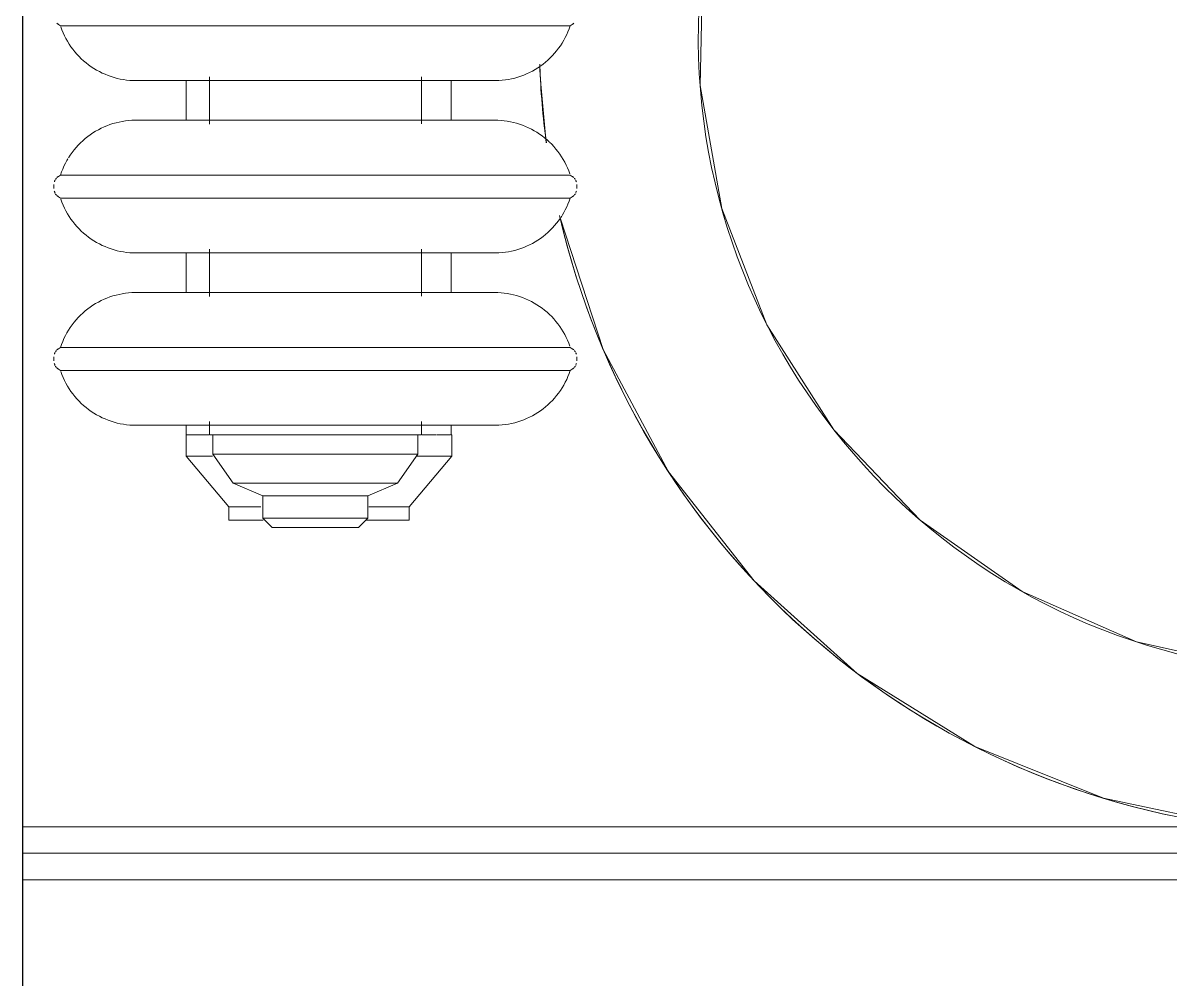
# Model space of a CAD drawing. Header units: inches. Extents: x -1159 to 2819, y -194 to 4438.
# Drawn here: x -1004.06 to -982.42, y 269.5 to 287.53 of the extents above; entities that cross this region are included whole.
import ezdxf

# ---------------------------------------------------------------- set-up
doc = ezdxf.new("R2010")
doc.units = ezdxf.units.IN
doc.header["$MEASUREMENT"] = 0
for name, color, linetype, lineweight in [('A-GENM', 13, 'Continuous', 18), ('A-WALL', 113, 'Continuous', 18), ('I-FURN', 30, 'Continuous', 9), ('I-WALL', 2, 'Continuous', 18)]:
    doc.layers.add(name, color=color, linetype=linetype, lineweight=lineweight)

# ---------------------------------------------------------------- blocks, each defined once
blk = doc.blocks.new('F-Chairs - LC-3-8287220-3RD FLOOR - POWER _ SIGNAL B')
at = {"layer": 'I-FURN', "flags": 128}
for points in [[(-12, 15), (-11.769, 12.659), (-11.087, 10.408), (-9.978, 8.333), (-8.485, 6.515), (-6.667, 5.022), (-4.592, 3.913), (-2.341, 3.231), (0, 3), (2.341, 3.231), (4.592, 3.913), (6.667, 5.022), (8.485, 6.515), (9.978, 8.333), (11.087, 10.408), (11.769, 12.659), (12, 15)], [(-14.522, 11.242), (-14.772, 12.395), (-14.819, 12.678)], [(0, 0), (-2.605, 0.228), (-5.13, 0.905), (-7.5, 2.01), (-9.642, 3.509), (-11.491, 5.358), (-12.99, 7.5), (-14.094, 9.865)]]:
    blk.add_lwpolyline(points, dxfattribs=at)
at = {"layer": 'I-FURN'}
for radius, start, end in [(12, 180, 360), (12, 180, 360), (15, 188.8251, 194.5262), (15, 188.9051, 194.5086), (15, 199.8496, 270), (15, 200.0173, 270)]:
    blk.add_arc((0, 15), radius, start, end, dxfattribs=at)
blk = doc.blocks.new('Cast_Iron_Radiator_8182 - Cast_Iron_Radiator_8182-V46-3RD FLOOR - POWER _ SIGNAL B')
at = {"layer": 'A-GENM', "lineweight": 9}
for p, q in [((-5.943, 4.848), (-5.968, 4.809)), ((-5.968, 1), (-5.968, 4.809)), ((-5.75, 4.933), (-5.787, 4.933)), ((-5.713, 4.933), (-5.75, 4.933)), ((-5.532, 4.809), (-5.557, 4.848)), ((-5.532, 1), (-5.532, 4.809)), ((-2.693, 4.848), (-2.718, 4.809)), ((-2.718, 1), (-2.718, 4.809)), ((-2.5, 4.933), (-2.537, 4.933)), ((-2.463, 4.933), (-2.5, 4.933)), ((-2.282, 4.809), (-2.307, 4.848)), ((-2.282, 1), (-2.282, 4.809)), ((0.557, 4.848), (0.532, 4.809)), ((0.532, 1), (0.532, 4.809)), ((-7.584, 2.438), (-8.542, 1.635)), ((-7.179, 2.438), (-7.584, 2.438)), ((-7.584, 1.944), (-7.584, 2.438)), ((-6.996, 2.438), (-7.179, 2.438)), ((-7.179, 2.291), (-7.179, 2.438)), ((-3.746, 2.438), (-4.501, 2.438)), ((-0.496, 2.438), (-1.251, 2.438)), ((-7.179, 2.296), (-7.179, 2.192)), ((-7.179, 2.013), (-7.179, 2.188)), ((-6.932, 2), (-7.179, 2)), ((-7.179, -2), (-7.179, 2)), ((-3.682, 2), (-4.572, 2)), ((-0.432, 2), (-1.322, 2)), ((-7.545, 1.935), (-8.095, 1.55)), ((-7.179, 1.935), (-7.545, 1.935)), ((-7.545, 1.935), (-7.545, -1.935)), ((-8.542, 1.635), (-8.792, 1.635)), ((-8.792, 1.635), (-8.792, 0.985)), ((-8.542, 1.635), (-8.542, 1.028)), ((-8.095, 1.55), (-8.331, 0.993)), ((-8.095, 1.55), (-8.095, -1.55)), ((-8.753, 0.993), (-8.929, 0.816)), ((-8.331, 0.993), (-8.753, 0.993)), ((-8.753, 0.993), (-8.753, -0.993)), ((-8.331, 0.993), (-8.331, -0.993)), ((-7.002, 1), (-7.002, -1)), ((-5.968, -1), (-5.968, 1)), ((-5.532, -1), (-5.532, 1)), ((-4.498, -1), (-4.498, 1)), ((-3.752, 1), (-3.752, -1)), ((-2.718, -1), (-2.718, 1)), ((-2.282, -1), (-2.282, 1)), ((-1.248, -1), (-1.248, 1)), ((-0.502, 1), (-0.502, -1)), ((0.532, -1), (0.532, 1)), ((-8.929, 0.816), (-8.929, -0.816)), ((-8.929, -0.816), (-8.753, -0.993)), ((-8.792, -0.961), (-8.792, -1.771)), ((-8.753, -0.993), (-8.331, -0.993)), ((-8.542, -1.008), (-8.542, -1.771)), ((-8.331, -0.993), (-8.095, -1.55)), ((-5.968, -4.809), (-5.968, -1)), ((-5.532, -4.809), (-5.532, -1)), ((-2.718, -4.809), (-2.718, -1)), ((-2.282, -4.809), (-2.282, -1)), ((0.532, -4.809), (0.532, -1)), ((-8.095, -1.55), (-7.545, -1.935)), ((-8.792, -1.771), (-8.542, -1.771)), ((-8.542, -1.771), (-7.584, -2.575)), ((-7.584, -2.575), (-7.584, -1.924)), ((-7.545, -1.935), (-7.179, -1.935)), ((-7.179, -2), (-6.928, -2)), ((-7.179, -2.287), (-7.179, -2.017)), ((-4.568, -2), (-3.678, -2)), ((-1.318, -2), (-0.428, -2)), ((-7.179, -2.301), (-7.179, -2.452)), ((-7.584, -2.575), (-7.179, -2.575)), ((-7.179, -2.551), (-7.179, -2.436)), ((-7.179, -2.562), (-6.997, -2.562)), ((-7.179, -2.565), (-7.179, -2.575)), ((-4.503, -2.562), (-3.747, -2.562)), ((-1.253, -2.562), (-0.497, -2.562)), ((-3.057, -4.649), (-3.086, -4.63)), ((-5.968, -4.809), (-5.943, -4.848)), ((-5.787, -4.933), (-5.75, -4.933)), ((-5.75, -4.933), (-5.713, -4.933)), ((-5.557, -4.848), (-5.532, -4.809)), ((-2.718, -4.809), (-2.693, -4.848)), ((-2.537, -4.933), (-2.5, -4.933)), ((-2.5, -4.933), (-2.463, -4.933)), ((-2.307, -4.848), (-2.282, -4.809)), ((0.532, -4.809), (0.557, -4.848))]:
    blk.add_line(p, q, dxfattribs=at)
at = {"layer": 'A-GENM', "lineweight": 9, "flags": 128}
for points in [[(-7.002, 3.383), (-7.001, 3.443), (-6.997, 3.503), (-6.991, 3.563), (-6.983, 3.622), (-6.972, 3.681), (-6.959, 3.74), (-6.943, 3.798), (-6.926, 3.855), (-6.906, 3.911), (-6.883, 3.967), (-6.859, 4.022), (-6.832, 4.076), (-6.804, 4.128), (-6.773, 4.18), (-6.74, 4.23), (-6.705, 4.279), (-6.668, 4.326), (-6.63, 4.372), (-6.589, 4.416), (-6.547, 4.459), (-6.503, 4.5), (-6.458, 4.539), (-6.411, 4.576), (-6.362, 4.612), (-6.312, 4.645), (-6.261, 4.677), (-6.209, 4.706), (-6.155, 4.733), (-6.101, 4.758), (-6.045, 4.781), (-5.989, 4.802)], [(-5.943, 4.848), (-5.938, 4.854), (-5.934, 4.86), (-5.929, 4.866), (-5.925, 4.872), (-5.919, 4.877)], [(-5.909, 4.887), (-5.903, 4.892), (-5.897, 4.896), (-5.891, 4.901), (-5.885, 4.905)], [(-5.872, 4.912), (-5.865, 4.915), (-5.858, 4.918), (-5.851, 4.921), (-5.844, 4.924), (-5.837, 4.926)], [(-5.662, 4.925), (-5.655, 4.923), (-5.648, 4.921), (-5.641, 4.918), (-5.634, 4.915), (-5.627, 4.912)], [(-5.614, 4.904), (-5.608, 4.9), (-5.602, 4.896), (-5.596, 4.891), (-5.591, 4.887)], [(-5.58, 4.876), (-5.575, 4.871), (-5.57, 4.865), (-5.565, 4.859), (-5.561, 4.854), (-5.557, 4.848)], [(-5.532, 4.809), (-5.475, 4.789), (-5.419, 4.767), (-5.365, 4.743), (-5.311, 4.716), (-5.258, 4.688), (-5.206, 4.657), (-5.156, 4.624), (-5.107, 4.59), (-5.059, 4.553), (-5.013, 4.515), (-4.969, 4.474), (-4.926, 4.432), (-4.885, 4.389), (-4.846, 4.343), (-4.808, 4.296), (-4.773, 4.248), (-4.739, 4.198), (-4.707, 4.147), (-4.678, 4.095), (-4.651, 4.042), (-4.625, 3.987), (-4.602, 3.932), (-4.581, 3.876), (-4.563, 3.819), (-4.547, 3.761), (-4.533, 3.703), (-4.521, 3.644), (-4.512, 3.585), (-4.505, 3.525), (-4.5, 3.465), (-4.498, 3.405), (-4.498, 3.383)], [(-3.752, 3.383), (-3.751, 3.443), (-3.747, 3.503), (-3.741, 3.563), (-3.733, 3.622), (-3.722, 3.681), (-3.709, 3.74), (-3.693, 3.798), (-3.676, 3.855), (-3.656, 3.911), (-3.633, 3.967), (-3.609, 4.022), (-3.582, 4.076), (-3.554, 4.128), (-3.523, 4.18), (-3.49, 4.23), (-3.455, 4.279), (-3.418, 4.326), (-3.38, 4.372), (-3.339, 4.416), (-3.297, 4.459), (-3.253, 4.5), (-3.208, 4.539), (-3.161, 4.576), (-3.112, 4.612), (-3.062, 4.645), (-3.011, 4.677), (-2.959, 4.706), (-2.905, 4.733), (-2.851, 4.758), (-2.795, 4.781), (-2.739, 4.802)], [(-2.693, 4.848), (-2.688, 4.854), (-2.684, 4.86), (-2.679, 4.866), (-2.675, 4.872), (-2.669, 4.877)], [(-2.659, 4.887), (-2.653, 4.892), (-2.647, 4.896), (-2.641, 4.901), (-2.635, 4.905)], [(-2.622, 4.912), (-2.615, 4.915), (-2.608, 4.918), (-2.601, 4.921), (-2.594, 4.924), (-2.587, 4.926)], [(-2.412, 4.925), (-2.405, 4.923), (-2.398, 4.921), (-2.391, 4.918), (-2.384, 4.915), (-2.377, 4.912)], [(-2.364, 4.904), (-2.358, 4.9), (-2.352, 4.896), (-2.346, 4.891), (-2.341, 4.887)], [(-2.33, 4.876), (-2.325, 4.871), (-2.32, 4.865), (-2.315, 4.859), (-2.311, 4.854), (-2.307, 4.848)], [(-2.282, 4.809), (-2.225, 4.789), (-2.169, 4.767), (-2.115, 4.743), (-2.061, 4.716), (-2.008, 4.688), (-1.976, 4.669)], [(-0.502, 3.383), (-0.501, 3.443), (-0.497, 3.503), (-0.491, 3.563), (-0.483, 3.622), (-0.472, 3.681), (-0.459, 3.74), (-0.443, 3.798), (-0.426, 3.855), (-0.406, 3.911), (-0.383, 3.967), (-0.359, 4.022), (-0.332, 4.076), (-0.304, 4.128), (-0.273, 4.18), (-0.24, 4.23), (-0.205, 4.279), (-0.168, 4.326), (-0.13, 4.372), (-0.089, 4.416), (-0.047, 4.459), (-0.003, 4.5), (0.042, 4.539), (0.089, 4.576), (0.138, 4.612), (0.188, 4.645), (0.239, 4.677), (0.291, 4.706), (0.345, 4.733), (0.399, 4.758), (0.455, 4.781), (0.511, 4.802)], [(0.557, 4.848), (0.562, 4.854), (0.566, 4.86), (0.571, 4.866), (0.575, 4.872), (0.581, 4.877)], [(-1.956, 4.657), (-1.906, 4.624), (-1.857, 4.59), (-1.809, 4.553), (-1.763, 4.515), (-1.719, 4.474), (-1.676, 4.432), (-1.635, 4.389), (-1.596, 4.343), (-1.558, 4.296), (-1.523, 4.248), (-1.489, 4.198), (-1.457, 4.147), (-1.428, 4.095), (-1.401, 4.042), (-1.375, 3.987), (-1.352, 3.932), (-1.331, 3.876), (-1.313, 3.819), (-1.297, 3.761), (-1.283, 3.703), (-1.271, 3.644), (-1.262, 3.585), (-1.255, 3.525), (-1.25, 3.465), (-1.248, 3.405), (-1.248, 3.383)], [(-7.002, 2.438), (-7.002, 2.498), (-7.002, 2.571), (-7.002, 2.642), (-7.002, 2.71), (-7.002, 2.775), (-7.002, 2.837), (-7.002, 2.896), (-7.002, 2.952), (-7.002, 3.005), (-7.002, 3.055), (-7.002, 3.102), (-7.002, 3.145), (-7.002, 3.185), (-7.002, 3.221), (-7.002, 3.254), (-7.002, 3.283), (-7.002, 3.309), (-7.002, 3.33), (-7.002, 3.348), (-7.002, 3.363), (-7.002, 3.373), (-7.002, 3.38), (-7.002, 3.383), (-7.002, 3.383)], [(-7.002, 3.383), (-7.002, 3.381), (-7.002, 3.375), (-7.002, 3.366), (-7.002, 3.353), (-7.002, 3.336), (-7.002, 3.315), (-7.002, 3.29), (-7.002, 3.262), (-7.002, 3.23), (-7.002, 3.195), (-7.002, 3.156), (-7.002, 3.114), (-7.002, 3.068), (-7.002, 3.019), (-7.002, 2.967), (-7.002, 2.911), (-7.002, 2.853), (-7.002, 2.792), (-7.002, 2.727), (-7.002, 2.66), (-7.002, 2.591), (-7.002, 2.518), (-7.002, 2.444), (-7.002, 2.367), (-7.002, 2.288), (-7.002, 2.206), (-7.002, 2.123), (-7.002, 2.038), (-7.002, 1.952), (-7.002, 1.864), (-7.002, 1.774), (-7.002, 1.683), (-7.002, 1.591), (-7.002, 1.499), (-7.002, 1.405), (-7.002, 1.311), (-7.002, 1.216), (-7.002, 1.121), (-7.002, 1.026), (-7.002, 1)], [(-4.498, 3.383), (-4.498, 3.381), (-4.498, 3.375), (-4.498, 3.366), (-4.498, 3.353), (-4.498, 3.336), (-4.498, 3.315), (-4.498, 3.29), (-4.498, 3.262), (-4.498, 3.23), (-4.498, 3.195), (-4.498, 3.156), (-4.498, 3.114), (-4.498, 3.068), (-4.498, 3.019), (-4.498, 2.967), (-4.498, 2.911), (-4.498, 2.853), (-4.498, 2.792), (-4.498, 2.727), (-4.498, 2.66), (-4.498, 2.591), (-4.498, 2.518), (-4.498, 2.444)], [(-4.498, 1), (-4.498, 1.095), (-4.498, 1.19), (-4.498, 1.285), (-4.498, 1.38), (-4.498, 1.473), (-4.498, 1.566), (-4.498, 1.659), (-4.498, 1.75), (-4.498, 1.839), (-4.498, 1.928), (-4.498, 2.015), (-4.498, 2.1), (-4.498, 2.184), (-4.498, 2.266), (-4.498, 2.346), (-4.498, 2.423), (-4.498, 2.498), (-4.498, 2.571), (-4.498, 2.642), (-4.498, 2.71), (-4.498, 2.775), (-4.498, 2.837), (-4.498, 2.896), (-4.498, 2.952), (-4.498, 3.005), (-4.498, 3.055), (-4.498, 3.102), (-4.498, 3.145), (-4.498, 3.185), (-4.498, 3.221), (-4.498, 3.254), (-4.498, 3.283), (-4.498, 3.309), (-4.498, 3.33), (-4.498, 3.348), (-4.498, 3.363), (-4.498, 3.373), (-4.498, 3.38), (-4.498, 3.383), (-4.498, 3.383)], [(-3.752, 2.447), (-3.752, 2.498), (-3.752, 2.571), (-3.752, 2.642), (-3.752, 2.71), (-3.752, 2.775), (-3.752, 2.837), (-3.752, 2.896), (-3.752, 2.952), (-3.752, 3.005), (-3.752, 3.055), (-3.752, 3.102), (-3.752, 3.145), (-3.752, 3.185), (-3.752, 3.221), (-3.752, 3.254), (-3.752, 3.283), (-3.752, 3.309), (-3.752, 3.33), (-3.752, 3.348), (-3.752, 3.363), (-3.752, 3.373), (-3.752, 3.38), (-3.752, 3.383), (-3.752, 3.383)], [(-3.752, 3.383), (-3.752, 3.381), (-3.752, 3.375), (-3.752, 3.366), (-3.752, 3.353), (-3.752, 3.336), (-3.752, 3.315), (-3.752, 3.29), (-3.752, 3.262), (-3.752, 3.23), (-3.752, 3.195), (-3.752, 3.156), (-3.752, 3.114), (-3.752, 3.068), (-3.752, 3.019), (-3.752, 2.967), (-3.752, 2.911), (-3.752, 2.853), (-3.752, 2.792), (-3.752, 2.727), (-3.752, 2.66), (-3.752, 2.591), (-3.752, 2.518), (-3.752, 2.444), (-3.752, 2.367), (-3.752, 2.288), (-3.752, 2.206), (-3.752, 2.123), (-3.752, 2.038), (-3.752, 1.952), (-3.752, 1.864), (-3.752, 1.774), (-3.752, 1.683), (-3.752, 1.591), (-3.752, 1.499), (-3.752, 1.405), (-3.752, 1.311), (-3.752, 1.216), (-3.752, 1.121), (-3.752, 1.026), (-3.752, 1)], [(-1.248, 3.383), (-1.248, 3.381), (-1.248, 3.375), (-1.248, 3.366), (-1.248, 3.353), (-1.248, 3.336), (-1.248, 3.315), (-1.248, 3.29), (-1.248, 3.262), (-1.248, 3.23), (-1.248, 3.195), (-1.248, 3.156), (-1.248, 3.114), (-1.248, 3.068), (-1.248, 3.019), (-1.248, 2.967), (-1.248, 2.911), (-1.248, 2.853), (-1.248, 2.792), (-1.248, 2.727), (-1.248, 2.66), (-1.248, 2.591), (-1.248, 2.518), (-1.248, 2.444)], [(-1.248, 1), (-1.248, 1.095), (-1.248, 1.19), (-1.248, 1.285), (-1.248, 1.38), (-1.248, 1.473), (-1.248, 1.566), (-1.248, 1.659), (-1.248, 1.75), (-1.248, 1.839), (-1.248, 1.928), (-1.248, 2.015), (-1.248, 2.1), (-1.248, 2.184), (-1.248, 2.266), (-1.248, 2.346), (-1.248, 2.423), (-1.248, 2.498), (-1.248, 2.571), (-1.248, 2.642), (-1.248, 2.71), (-1.248, 2.775), (-1.248, 2.837), (-1.248, 2.896), (-1.248, 2.952), (-1.248, 3.005), (-1.248, 3.055), (-1.248, 3.102), (-1.248, 3.145), (-1.248, 3.185), (-1.248, 3.221), (-1.248, 3.254), (-1.248, 3.283), (-1.248, 3.309), (-1.248, 3.33), (-1.248, 3.348), (-1.248, 3.363), (-1.248, 3.373), (-1.248, 3.38), (-1.248, 3.383), (-1.248, 3.383)], [(-0.502, 2.438), (-0.502, 2.498), (-0.502, 2.571), (-0.502, 2.642), (-0.502, 2.71), (-0.502, 2.775), (-0.502, 2.837), (-0.502, 2.896), (-0.502, 2.952), (-0.502, 3.005), (-0.502, 3.055), (-0.502, 3.102), (-0.502, 3.145), (-0.502, 3.185), (-0.502, 3.221), (-0.502, 3.254), (-0.502, 3.283), (-0.502, 3.309), (-0.502, 3.33), (-0.502, 3.348), (-0.502, 3.363), (-0.502, 3.373), (-0.502, 3.38), (-0.502, 3.383), (-0.502, 3.383)], [(-0.502, 3.383), (-0.502, 3.381), (-0.502, 3.375), (-0.502, 3.366), (-0.502, 3.353), (-0.502, 3.336), (-0.502, 3.315), (-0.502, 3.29), (-0.502, 3.262), (-0.502, 3.23), (-0.502, 3.195), (-0.502, 3.156), (-0.502, 3.114), (-0.502, 3.068), (-0.502, 3.019), (-0.502, 2.967), (-0.502, 2.911), (-0.502, 2.853), (-0.502, 2.792), (-0.502, 2.727), (-0.502, 2.66), (-0.502, 2.591), (-0.502, 2.518), (-0.502, 2.444), (-0.502, 2.367), (-0.502, 2.288), (-0.502, 2.206), (-0.502, 2.123), (-0.502, 2.038), (-0.502, 1.952), (-0.502, 1.864), (-0.502, 1.774), (-0.502, 1.683), (-0.502, 1.591), (-0.502, 1.499), (-0.502, 1.405), (-0.502, 1.311), (-0.502, 1.216), (-0.502, 1.121), (-0.502, 1.026), (-0.502, 1)], [(-7.002, -1), (-7.002, -1.095), (-7.002, -1.19), (-7.002, -1.285), (-7.002, -1.38), (-7.002, -1.473), (-7.002, -1.566), (-7.002, -1.659), (-7.002, -1.75), (-7.002, -1.839), (-7.002, -1.928), (-7.002, -2.015), (-7.002, -2.1), (-7.002, -2.184), (-7.002, -2.266), (-7.002, -2.346), (-7.002, -2.423), (-7.002, -2.498), (-7.002, -2.571), (-7.002, -2.642), (-7.002, -2.71), (-7.002, -2.775), (-7.002, -2.837), (-7.002, -2.896), (-7.002, -2.952), (-7.002, -3.005), (-7.002, -3.055), (-7.002, -3.102), (-7.002, -3.145), (-7.002, -3.185), (-7.002, -3.221), (-7.002, -3.254), (-7.002, -3.283), (-7.002, -3.309), (-7.002, -3.33), (-7.002, -3.348), (-7.002, -3.363), (-7.002, -3.373), (-7.002, -3.38), (-7.002, -3.383), (-7.002, -3.383)], [(-4.498, -3.383), (-4.498, -3.381), (-4.498, -3.375), (-4.498, -3.366), (-4.498, -3.353), (-4.498, -3.336), (-4.498, -3.315), (-4.498, -3.29), (-4.498, -3.262), (-4.498, -3.23), (-4.498, -3.195), (-4.498, -3.156), (-4.498, -3.114), (-4.498, -3.068), (-4.498, -3.019), (-4.498, -2.967), (-4.498, -2.911), (-4.498, -2.853), (-4.498, -2.792), (-4.498, -2.727), (-4.498, -2.66), (-4.498, -2.591), (-4.498, -2.518), (-4.498, -2.444), (-4.498, -2.367), (-4.498, -2.288), (-4.498, -2.206), (-4.498, -2.123), (-4.498, -2.038), (-4.498, -1.952), (-4.498, -1.864), (-4.498, -1.774), (-4.498, -1.683), (-4.498, -1.591), (-4.498, -1.499), (-4.498, -1.405), (-4.498, -1.311), (-4.498, -1.216), (-4.498, -1.121), (-4.498, -1.026), (-4.498, -1)], [(-3.752, -1), (-3.752, -1.095), (-3.752, -1.19), (-3.752, -1.285), (-3.752, -1.38), (-3.752, -1.473), (-3.752, -1.566), (-3.752, -1.659), (-3.752, -1.75), (-3.752, -1.839), (-3.752, -1.928), (-3.752, -2.015), (-3.752, -2.1), (-3.752, -2.184), (-3.752, -2.266), (-3.752, -2.346), (-3.752, -2.423), (-3.752, -2.498), (-3.752, -2.571), (-3.752, -2.642), (-3.752, -2.71), (-3.752, -2.775), (-3.752, -2.837), (-3.752, -2.896), (-3.752, -2.952), (-3.752, -3.005), (-3.752, -3.055), (-3.752, -3.102), (-3.752, -3.145), (-3.752, -3.185), (-3.752, -3.221), (-3.752, -3.254), (-3.752, -3.283), (-3.752, -3.309), (-3.752, -3.33), (-3.752, -3.348), (-3.752, -3.363), (-3.752, -3.373), (-3.752, -3.38), (-3.752, -3.383), (-3.752, -3.383)], [(-1.248, -3.383), (-1.248, -3.381), (-1.248, -3.375), (-1.248, -3.366), (-1.248, -3.353), (-1.248, -3.336), (-1.248, -3.315), (-1.248, -3.29), (-1.248, -3.262), (-1.248, -3.23), (-1.248, -3.195), (-1.248, -3.156), (-1.248, -3.114), (-1.248, -3.068), (-1.248, -3.019), (-1.248, -2.967), (-1.248, -2.911), (-1.248, -2.853), (-1.248, -2.792), (-1.248, -2.727), (-1.248, -2.66), (-1.248, -2.591), (-1.248, -2.518), (-1.248, -2.444), (-1.248, -2.367), (-1.248, -2.288), (-1.248, -2.206), (-1.248, -2.123), (-1.248, -2.038), (-1.248, -1.952), (-1.248, -1.864), (-1.248, -1.774), (-1.248, -1.683), (-1.248, -1.591), (-1.248, -1.499), (-1.248, -1.405), (-1.248, -1.311), (-1.248, -1.216), (-1.248, -1.121), (-1.248, -1.026), (-1.248, -1)], [(-0.502, -1), (-0.502, -1.095), (-0.502, -1.19), (-0.502, -1.285), (-0.502, -1.38), (-0.502, -1.473), (-0.502, -1.566), (-0.502, -1.659), (-0.502, -1.75), (-0.502, -1.839), (-0.502, -1.928), (-0.502, -2.015), (-0.502, -2.1), (-0.502, -2.184), (-0.502, -2.266), (-0.502, -2.346), (-0.502, -2.423), (-0.502, -2.498), (-0.502, -2.571), (-0.502, -2.642), (-0.502, -2.71), (-0.502, -2.775), (-0.502, -2.837), (-0.502, -2.896), (-0.502, -2.952), (-0.502, -3.005), (-0.502, -3.055), (-0.502, -3.102), (-0.502, -3.145), (-0.502, -3.185), (-0.502, -3.221), (-0.502, -3.254), (-0.502, -3.283), (-0.502, -3.309), (-0.502, -3.33), (-0.502, -3.348), (-0.502, -3.363), (-0.502, -3.373), (-0.502, -3.38), (-0.502, -3.383), (-0.502, -3.383)], [(-7.002, -3.383), (-7.002, -3.381), (-7.002, -3.375), (-7.002, -3.366), (-7.002, -3.353), (-7.002, -3.336), (-7.002, -3.315), (-7.002, -3.29), (-7.002, -3.262), (-7.002, -3.23), (-7.002, -3.195), (-7.002, -3.156), (-7.002, -3.114), (-7.002, -3.068), (-7.002, -3.019), (-7.002, -2.967), (-7.002, -2.911), (-7.002, -2.853), (-7.002, -2.792), (-7.002, -2.727), (-7.002, -2.66), (-7.002, -2.591), (-7.002, -2.561)], [(-4.498, -2.571), (-4.498, -2.642), (-4.498, -2.71), (-4.498, -2.775), (-4.498, -2.837), (-4.498, -2.896), (-4.498, -2.952), (-4.498, -3.005), (-4.498, -3.055), (-4.498, -3.102), (-4.498, -3.145), (-4.498, -3.185), (-4.498, -3.221), (-4.498, -3.254), (-4.498, -3.283), (-4.498, -3.309), (-4.498, -3.33), (-4.498, -3.348), (-4.498, -3.363), (-4.498, -3.373), (-4.498, -3.38), (-4.498, -3.383), (-4.498, -3.383)], [(-3.752, -3.383), (-3.752, -3.381), (-3.752, -3.375), (-3.752, -3.366), (-3.752, -3.353), (-3.752, -3.336), (-3.752, -3.315), (-3.752, -3.29), (-3.752, -3.262), (-3.752, -3.23), (-3.752, -3.195), (-3.752, -3.156), (-3.752, -3.114), (-3.752, -3.068), (-3.752, -3.019), (-3.752, -2.967), (-3.752, -2.911), (-3.752, -2.853), (-3.752, -2.792), (-3.752, -2.727), (-3.752, -2.66), (-3.752, -2.591), (-3.752, -2.562)], [(-1.248, -2.571), (-1.248, -2.642), (-1.248, -2.71), (-1.248, -2.775), (-1.248, -2.837), (-1.248, -2.896), (-1.248, -2.952), (-1.248, -3.005), (-1.248, -3.055), (-1.248, -3.102), (-1.248, -3.145), (-1.248, -3.185), (-1.248, -3.221), (-1.248, -3.254), (-1.248, -3.283), (-1.248, -3.309), (-1.248, -3.33), (-1.248, -3.348), (-1.248, -3.363), (-1.248, -3.373), (-1.248, -3.38), (-1.248, -3.383), (-1.248, -3.383)], [(-0.502, -3.383), (-0.502, -3.381), (-0.502, -3.375), (-0.502, -3.366), (-0.502, -3.353), (-0.502, -3.336), (-0.502, -3.315), (-0.502, -3.29), (-0.502, -3.262), (-0.502, -3.23), (-0.502, -3.195), (-0.502, -3.156), (-0.502, -3.114), (-0.502, -3.068), (-0.502, -3.019), (-0.502, -2.967), (-0.502, -2.911), (-0.502, -2.853), (-0.502, -2.792), (-0.502, -2.727), (-0.502, -2.66), (-0.502, -2.591), (-0.502, -2.562)], [(-5.968, -4.809), (-6.025, -4.789), (-6.081, -4.767), (-6.135, -4.743), (-6.189, -4.716), (-6.242, -4.688), (-6.294, -4.657), (-6.344, -4.624), (-6.393, -4.59), (-6.441, -4.553), (-6.487, -4.515), (-6.531, -4.474), (-6.574, -4.432), (-6.615, -4.389), (-6.654, -4.343), (-6.692, -4.296), (-6.727, -4.248), (-6.761, -4.198), (-6.793, -4.147), (-6.822, -4.095), (-6.849, -4.042), (-6.875, -3.987), (-6.898, -3.932), (-6.919, -3.876), (-6.937, -3.819), (-6.953, -3.761), (-6.967, -3.703), (-6.979, -3.644), (-6.988, -3.585), (-6.995, -3.525), (-7, -3.465), (-7.002, -3.405), (-7.002, -3.383)], [(-4.498, -3.383), (-4.499, -3.443), (-4.503, -3.503), (-4.509, -3.563), (-4.517, -3.622), (-4.528, -3.681), (-4.541, -3.74), (-4.557, -3.798), (-4.574, -3.855), (-4.594, -3.911), (-4.617, -3.967), (-4.641, -4.022), (-4.668, -4.076), (-4.696, -4.128), (-4.727, -4.18), (-4.76, -4.23), (-4.795, -4.279), (-4.832, -4.326), (-4.87, -4.372), (-4.911, -4.416), (-4.953, -4.459), (-4.997, -4.5), (-5.042, -4.539), (-5.089, -4.576), (-5.138, -4.612), (-5.188, -4.645), (-5.239, -4.677), (-5.291, -4.706), (-5.345, -4.733), (-5.399, -4.758), (-5.455, -4.781), (-5.511, -4.802)], [(-3.099, -4.621), (-3.143, -4.59), (-3.191, -4.553), (-3.237, -4.515), (-3.281, -4.474), (-3.324, -4.432), (-3.365, -4.389), (-3.404, -4.343), (-3.442, -4.296), (-3.477, -4.248), (-3.511, -4.198), (-3.543, -4.147), (-3.572, -4.095), (-3.599, -4.042), (-3.625, -3.987), (-3.648, -3.932), (-3.669, -3.876), (-3.687, -3.819), (-3.703, -3.761), (-3.717, -3.703), (-3.729, -3.644), (-3.738, -3.585), (-3.745, -3.525), (-3.75, -3.465), (-3.752, -3.405), (-3.752, -3.383)], [(-1.248, -3.383), (-1.249, -3.443), (-1.253, -3.503), (-1.259, -3.563), (-1.267, -3.622), (-1.278, -3.681), (-1.291, -3.74), (-1.307, -3.798), (-1.324, -3.855), (-1.344, -3.911), (-1.367, -3.967), (-1.391, -4.022), (-1.418, -4.076), (-1.446, -4.128), (-1.477, -4.18), (-1.51, -4.23), (-1.545, -4.279), (-1.582, -4.326), (-1.62, -4.372), (-1.657, -4.413)], [(-0.227, -4.248), (-0.261, -4.198), (-0.293, -4.147), (-0.322, -4.095), (-0.349, -4.042), (-0.375, -3.987), (-0.398, -3.932), (-0.419, -3.876), (-0.437, -3.819), (-0.453, -3.761), (-0.467, -3.703), (-0.479, -3.644), (-0.488, -3.585), (-0.495, -3.525), (-0.5, -3.465), (-0.502, -3.405), (-0.502, -3.383)], [(0.532, -4.809), (0.475, -4.789), (0.419, -4.767), (0.365, -4.743), (0.311, -4.716), (0.258, -4.688), (0.206, -4.657), (0.156, -4.624), (0.107, -4.59), (0.059, -4.553), (0.013, -4.515), (-0.031, -4.474), (-0.074, -4.432), (-0.115, -4.389), (-0.154, -4.343), (-0.192, -4.296), (-0.221, -4.256)], [(-1.661, -4.416), (-1.703, -4.459), (-1.747, -4.5), (-1.792, -4.539), (-1.839, -4.576), (-1.888, -4.612), (-1.938, -4.645), (-1.989, -4.677), (-2.041, -4.706), (-2.095, -4.733), (-2.149, -4.758), (-2.205, -4.781), (-2.261, -4.802)], [(-2.718, -4.809), (-2.775, -4.789), (-2.831, -4.767), (-2.885, -4.743), (-2.939, -4.716), (-2.992, -4.688), (-3.044, -4.657)], [(-5.92, -4.876), (-5.925, -4.871), (-5.93, -4.865), (-5.935, -4.859), (-5.939, -4.854), (-5.943, -4.848)], [(-5.886, -4.904), (-5.892, -4.9), (-5.898, -4.896), (-5.904, -4.891), (-5.909, -4.887)], [(-5.838, -4.925), (-5.845, -4.923), (-5.852, -4.921), (-5.859, -4.918), (-5.866, -4.915), (-5.873, -4.912)], [(-5.628, -4.912), (-5.635, -4.915), (-5.642, -4.918), (-5.649, -4.921), (-5.656, -4.924), (-5.663, -4.926)], [(-5.591, -4.887), (-5.597, -4.892), (-5.603, -4.896), (-5.609, -4.901), (-5.615, -4.905)], [(-5.557, -4.848), (-5.562, -4.854), (-5.566, -4.86), (-5.571, -4.866), (-5.575, -4.872), (-5.581, -4.877)], [(-2.67, -4.876), (-2.675, -4.871), (-2.68, -4.865), (-2.685, -4.859), (-2.689, -4.854), (-2.693, -4.848)], [(-2.636, -4.904), (-2.642, -4.9), (-2.648, -4.896), (-2.654, -4.891), (-2.659, -4.887)], [(-2.588, -4.925), (-2.595, -4.923), (-2.602, -4.921), (-2.609, -4.918), (-2.616, -4.915), (-2.623, -4.912)], [(-2.378, -4.912), (-2.385, -4.915), (-2.392, -4.918), (-2.399, -4.921), (-2.406, -4.924), (-2.413, -4.926)], [(-2.341, -4.887), (-2.347, -4.892), (-2.353, -4.896), (-2.359, -4.901), (-2.365, -4.905)], [(-2.307, -4.848), (-2.312, -4.854), (-2.316, -4.86), (-2.321, -4.866), (-2.325, -4.872), (-2.331, -4.877)], [(0.58, -4.876), (0.575, -4.871), (0.57, -4.865), (0.565, -4.859), (0.561, -4.854), (0.557, -4.848)]]:
    blk.add_lwpolyline(points, dxfattribs=at)

msp = doc.modelspace()

# ---------------------------------------------------------------- linework, layer by layer
at = {"layer": 'A-WALL', "color": 8, "lineweight": 30}
msp.add_line((-1004.062, 266.124), (-1004.062, 335.936), dxfattribs=at)
at = {"layer": 'A-WALL'}
for p, q in [((-654.946, 271.874), (-1004.062, 271.874)), ((-654.446, 271.374), (-1004.062, 271.374))]:
    msp.add_line(p, q, dxfattribs=at)
at = {"layer": 'I-WALL'}
msp.add_line((-655.446, 272.374), (-1004.062, 272.374), dxfattribs=at)

# ---------------------------------------------------------------- block references
at = {"layer": 'A-GENM', "lineweight": 9, "rotation": 89.99999999999933}
msp.add_blockref('Cast_Iron_Radiator_8182 - Cast_Iron_Radiator_8182-V46-3RD FLOOR - POWER _ SIGNAL B', (-998.544, 286.947), dxfattribs=at)
at = {"layer": 'I-FURN', "rotation": 353.124296341864}
msp.add_blockref('F-Chairs - LC-3-8287220-3RD FLOOR - POWER _ SIGNAL B', (-981.114, 272.374), dxfattribs=at)

doc.saveas('drawing.dxf')
